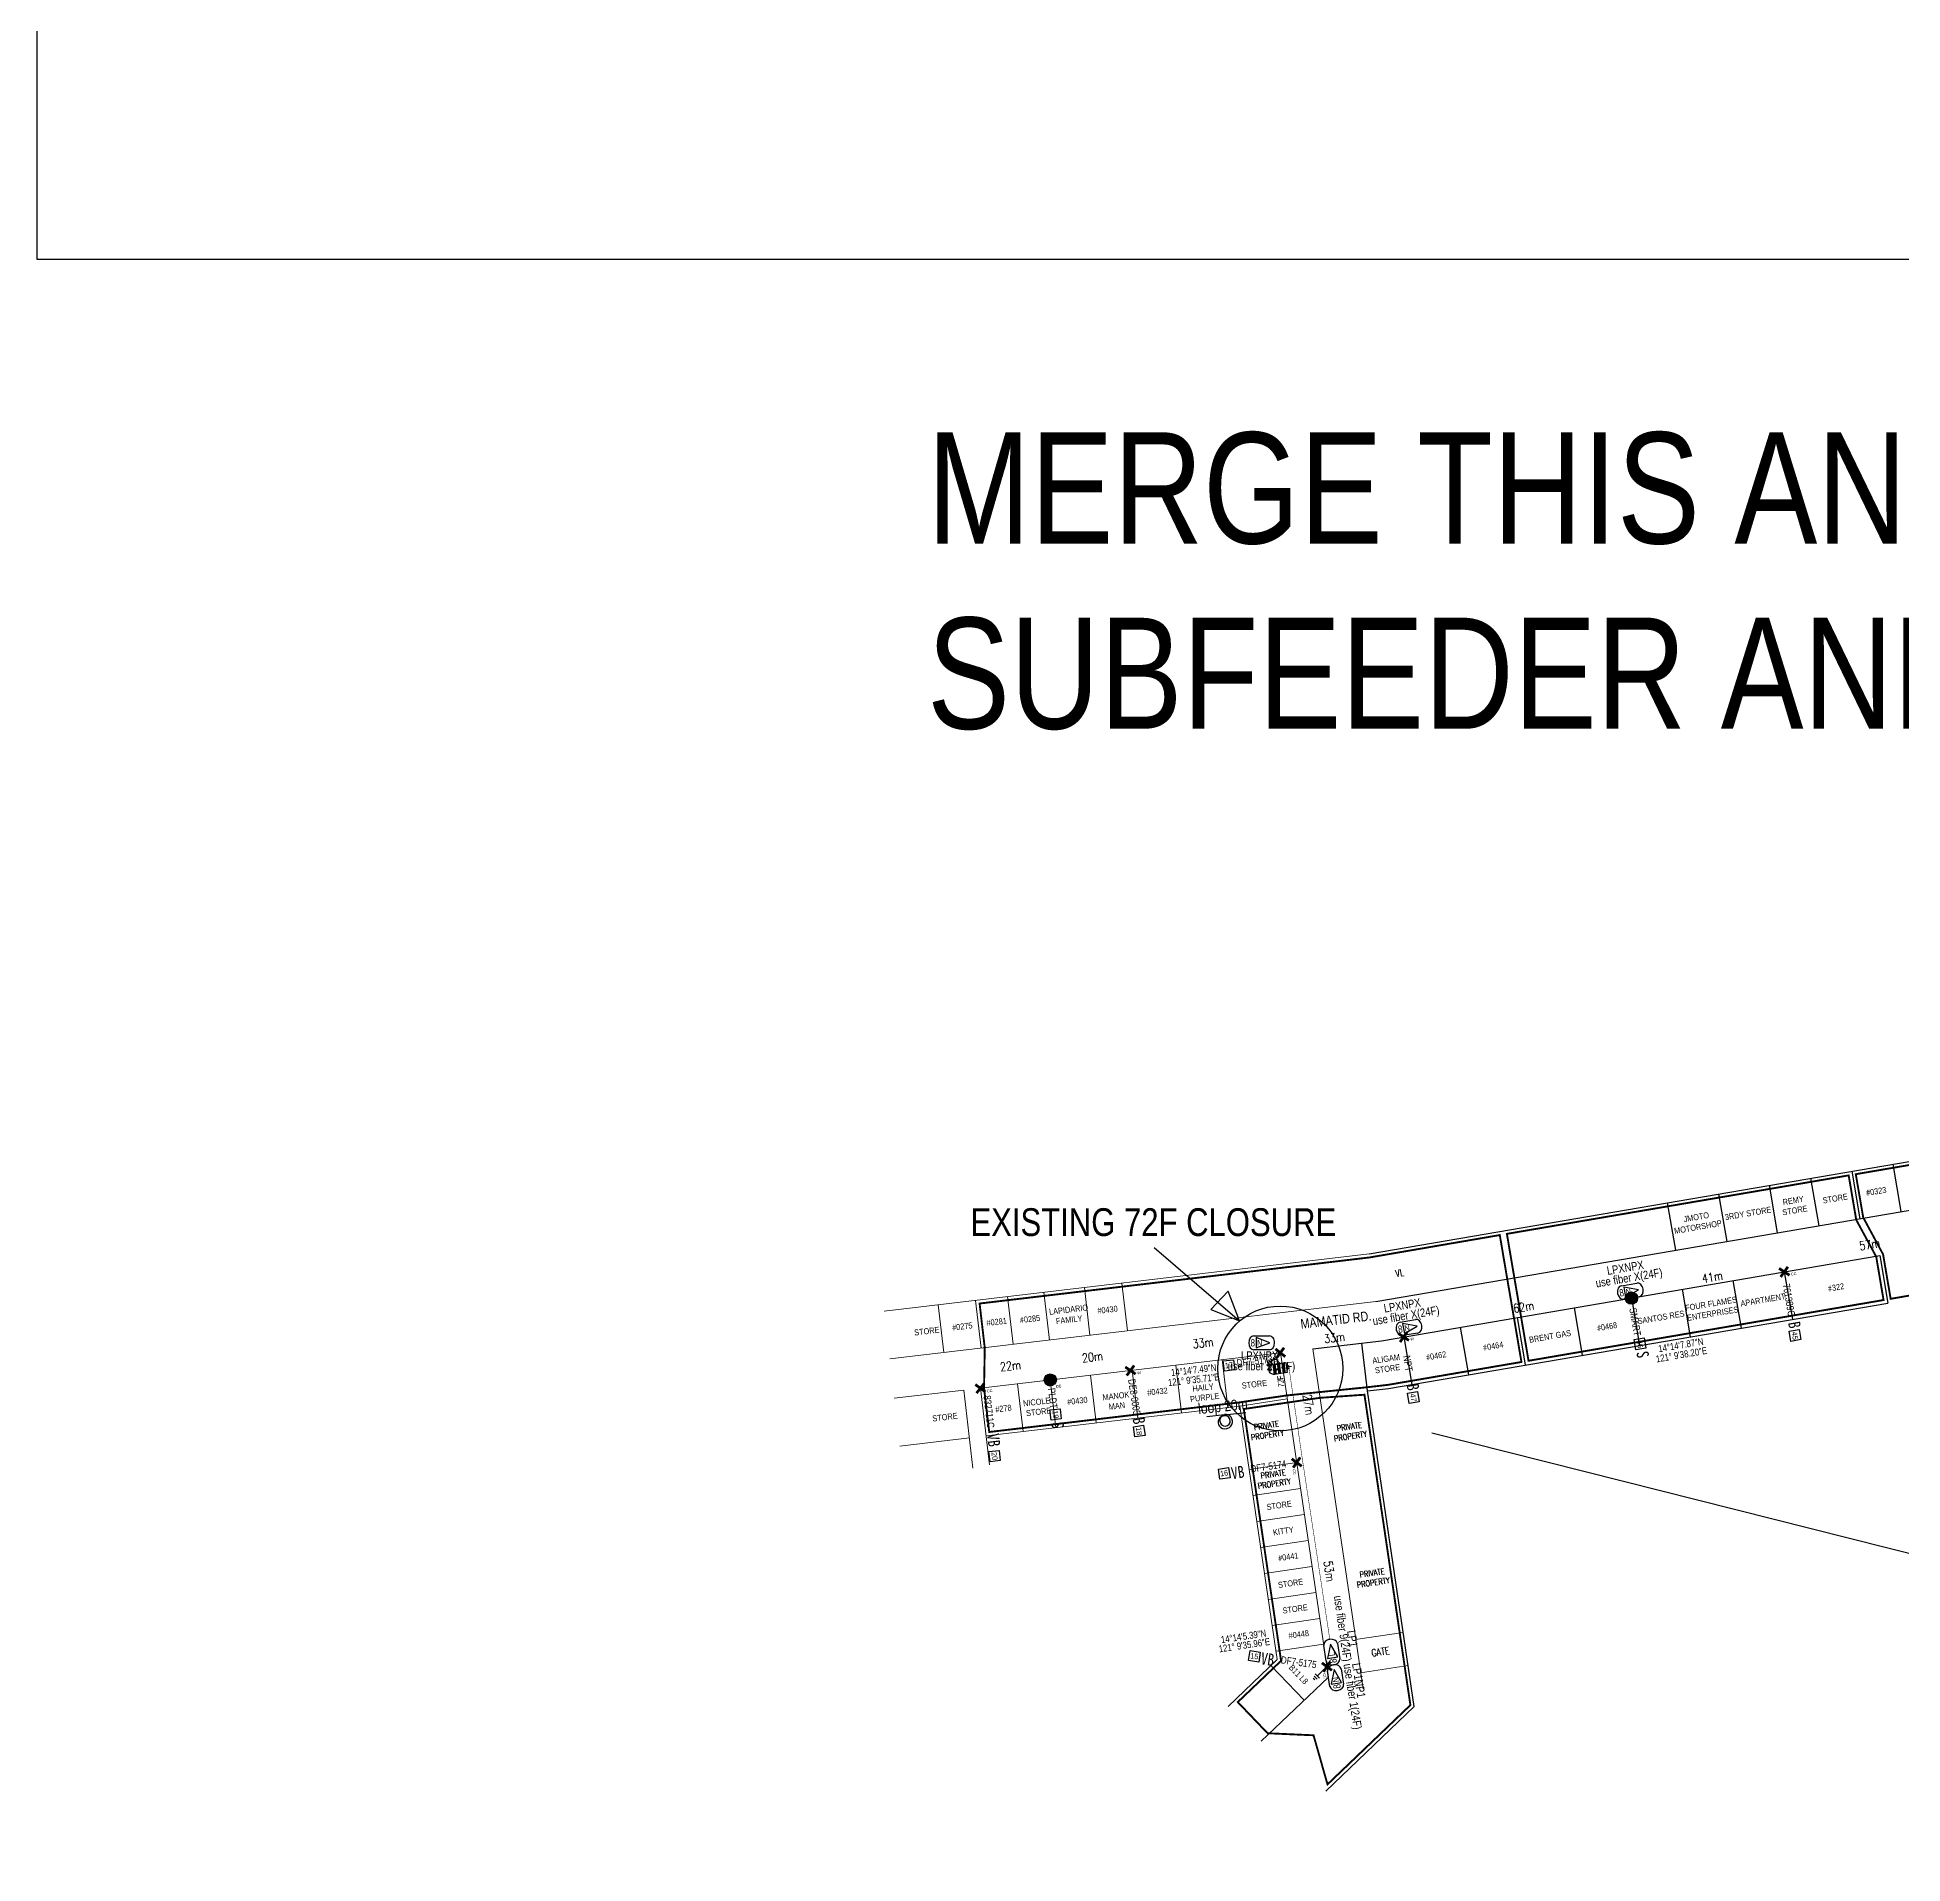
# Model space of a CAD drawing. Extents: x -663610 to -207124, y 70878 to 297551.
# Drawn here: x -214505 to -212955, y 80054 to 81573 of the extents above; entities that cross this region are included whole.
import ezdxf
from ezdxf.enums import TextEntityAlignment as Align

# ---------------------------------------------------------------- set-up
doc = ezdxf.new("R2010")
doc.units = 0
doc.header["$LTSCALE"] = 0.3
doc.linetypes.add('ACAD_ISO05W100', pattern=[33, 24, -3, 0, -3, 0, -3])
doc.linetypes.add('DASHED', pattern=[0.75, 0.5, -0.25])
doc.layers.get('0').update_dxf_attribs({"linetype": 'CONTINUOUS'})
for name, color, linetype in [('BASEMAP', 7, 'CONTINUOUS'), ('COORDINATES', 3, 'CONTINUOUS'), ('Digitel pole', 7, 'CONTINUOUS'), ('Distance Data', 7, 'CONTINUOUS'), ('Dome-Type Closure', 7, 'CONTINUOUS'), ('Electric Pole ID', 7, 'CONTINUOUS'), ('Electrical Pole (Circular Conc.)', 7, 'CONTINUOUS'), ('Electrical Pole (Wood)', 7, 'CONTINUOUS'), ('FOC Distribution Diagram (Proposed)', 1, 'CONTINUOUS'), ('Grounding System', 7, 'CONTINUOUS'), ('House Number', 6, 'CONTINUOUS'), ('Lengend', 7, 'CONTINUOUS'), ('Loop', 7, 'CONTINUOUS'), ('NAP Boundary', 1, 'CONTINUOUS'), ('PLDT or SMART Pole ID', 7, 'CONTINUOUS'), ('PLDT Pole (Cirular Conc.)', 7, 'CONTINUOUS'), ('Proposed LCP', 1, 'CONTINUOUS'), ('Proposed LCP ID', 7, 'CONTINUOUS'), ('Proposed NAP', 7, 'CONTINUOUS'), ('Proposed NAP ID', 1, 'CONTINUOUS'), ('Road Name', 7, 'CONTINUOUS'), ('Survey sequence', 7, 'CONTINUOUS'), ('Vacant', 1, 'CONTINUOUS')]:
    doc.layers.add(name, color=color, linetype=linetype)
doc.layers.add('Pole size-Big', color=251, linetype='CONTINUOUS', lineweight=0)
doc.layers.add('Pole size-Small', color=251, linetype='CONTINUOUS', lineweight=0)
doc.styles.add('Mark', font='arial.ttf', dxfattribs={"width": 0.8, "height": 2.5})
doc.styles.add('ROMANS', font='ROMANS.SHX', dxfattribs={"width": 0.8, "height": 2})
doc.styles.get("Standard").update_dxf_attribs({"font": '', "width": 0.8})
doc.styles.get('Standard').set_extended_font_data('FangSong_GB2312')

# ---------------------------------------------------------------- blocks, each defined once
blk = doc.blocks.new('Electrical Pole (Circular Conc.)')
at = {"const_width": 1.18}
for points in [[(-322437.53, 145744.35), (-322433.55, 145740.66)], [(-322437.46, 145740.59), (-322433.62, 145744.42)]]:
    blk.add_lwpolyline(points, dxfattribs=at)
at = {"color": 1, "lineweight": 0, "ltscale": 2, "insert": (-322432.88, 145741.54), "char_height": 1.2, "width": 1.894, "attachment_point": 1}
blk.add_mtext('{\\fArial|b0|i0|c0|p34;\\C7;CC}', dxfattribs=at)
blk = doc.blocks.new('Electrical Pole (Wood)')
at = {"const_width": 1.18}
for points in [[(-322437.53, 145736.03), (-322433.55, 145732.33)], [(-322437.46, 145732.26), (-322433.62, 145736.1)]]:
    blk.add_lwpolyline(points, dxfattribs=at)
at = {"color": 1, "lineweight": 0, "ltscale": 2, "insert": (-322432.84, 145733.29), "char_height": 1.2, "width": 1.2714, "attachment_point": 1}
blk.add_mtext('{\\fArial|b0|i0|c0|p34;\\C7;W}', dxfattribs=at)
blk = doc.blocks.new('PLDT Pole (Cirular Conc.)')
at = {"ltscale": 0.3}
blk.add_hatch(color=256, dxfattribs=at).paths.add_polyline_path([(-322433.12, 145724.21, 1), (-322438.38, 145724.21, 1)])
at = {"color": 7, "linetype": 'Continuous'}
blk.add_circle((-322435.75, 145724.21), 2.63, dxfattribs=at)
at = {"insert": (-322432.51, 145721.06), "char_height": 1.2, "width": 3.7535, "attachment_point": 5}
blk.add_mtext('{\\fArial|b1|i0|c0|p34;\\C7;CC}', dxfattribs=at)
blk = doc.blocks.new('PROPOSED NAP')
at = {"color": 7, "linetype": 'Continuous'}
for p, q in [((74519.12, 11201.41), (74524.62, 11201.41)), ((74524.62, 11196.53), (74519.12, 11196.53))]:
    blk.add_line(p, q, dxfattribs=at)
blk.add_lwpolyline([(74524.77, 11198.97), (74519.88, 11200.8), (74519.88, 11197.14)], close=True, dxfattribs=at)
for centre, start_param, end_param in [((74519.12, 11198.97), 3.141593, 4.712389), ((74519.12, 11198.97), 4.712389, 6.283185), ((74524.62, 11198.97), 1.570796, 3.141593), ((74524.62, 11198.97), 0, 1.570796)]:
    blk.add_ellipse(centre, major_axis=(0, -2.44), ratio=0.75, start_param=start_param, end_param=end_param, dxfattribs=at)
at = {"color": 7, "style": 'Mark', "width": 0.8}
for s, height, p in [('8', 2.55, (74518.73, 11197.68)), ('N', 2.12, (74521.16, 11197.9))]:
    blk.add_text(s, height=height, dxfattribs=at).set_placement(p, align=Align.CENTER)
blk = doc.blocks.new('PROPOSED LCP')
at = {"color": 7, "linetype": 'Continuous'}
for p, q in [((74518.8, 11219.85), (74525.27, 11219.85)), ((74525.27, 11214.1), (74518.8, 11214.1))]:
    blk.add_line(p, q, dxfattribs=at)
blk.add_lwpolyline([(74525.45, 11216.98), (74519.7, 11219.14), (74519.7, 11214.82)], close=True, dxfattribs=at)
for centre, major_axis, start_param, end_param in [((74518.8, 11216.98), (0, -2.87), 3.141593, 4.712389), ((74518.8, 11216.98), (0, -2.88), 4.712389, 6.283185), ((74525.27, 11216.98), (0, -2.87), 1.570796, 3.141593), ((74525.27, 11216.98), (0, -2.88), 0, 1.570796)]:
    blk.add_ellipse(centre, major_axis=major_axis, ratio=0.75, start_param=start_param, end_param=end_param, dxfattribs=at)
at = {"color": 7, "style": 'Mark', "width": 0.8}
for s, height, p in [('8', 3, (74518.35, 11215.46)), ('L', 2.5, (74521.2, 11215.84))]:
    blk.add_text(s, height=height, dxfattribs=at).set_placement(p, align=Align.CENTER)
blk = doc.blocks.new('GROUNDING')
at = {"color": 1}
for p, q in [((-8.52, -0.47), (-8.52, 0.47)), ((-7.42, -0.99), (-7.42, 0.98)), ((-6.32, -1.5), (-6.32, 1.5)), ((-6.32, 0), (0, 0))]:
    blk.add_line(p, q, dxfattribs=at)
blk = doc.blocks.new('LOOP')
for p, q in [((-3.5, 1.41), (0, 1.41)), ((0, 1.29), (4.22, 1.29))]:
    blk.add_line(p, q)
for centre, radius, start, end in [((-0.12, -0.13), 1.28, 84.6247, 275.3753), ((0.02, 0.2), 1.09, 91.2841, 267.6599), ((-0.03, 0.13), 1.02, 270.5017, 88.3653), ((0, 0), 1.41, 269.992, 90.008)]:
    blk.add_arc(centre, radius, start, end)
blk = doc.blocks.new('Dome-Type Closure')
at = {"ltscale": 0.3}
h = blk.add_hatch(color=256, dxfattribs=at)
h.paths.add_polyline_path([(66140.524, 7972.167), (66140.508, 7972.167), (66140.508, 7972.112), (66140.524, 7972.112)])
h.paths.add_polyline_path([(66140.578, 7972.167), (66140.563, 7972.167), (66140.563, 7972.112), (66140.578, 7972.112)])
at = {"color": 7, "linetype": 'Continuous'}
for p, q in [((66140.413, 7972.374), (66140.663, 7972.374)), ((66140.413, 7972.342), (66140.663, 7972.342)), ((66140.413, 7972.327), (66140.663, 7972.327)), ((66140.414, 7972.483), (66140.664, 7972.483)), ((66140.414, 7972.452), (66140.664, 7972.452)), ((66140.414, 7972.436), (66140.664, 7972.436)), ((66140.415, 7972.358), (66140.665, 7972.358)), ((66140.416, 7972.467), (66140.666, 7972.467)), ((66140.414, 7972.264), (66140.664, 7972.264)), ((66140.414, 7972.233), (66140.664, 7972.233)), ((66140.414, 7972.217), (66140.664, 7972.217)), ((66140.416, 7972.249), (66140.666, 7972.249))]:
    blk.add_line(p, q, dxfattribs=at)
blk.add_lwpolyline([(66140.664, 7972.483), (66140.664, 7972.17), (66140.414, 7972.17), (66140.414, 7972.483, -0.414214), (66140.539, 7972.608, -0.414214)], format="xyb", close=True, dxfattribs=at)
for points in [[(66140.508, 7972.112), (66140.524, 7972.112), (66140.524, 7972.167), (66140.508, 7972.167)], [(66140.563, 7972.112), (66140.578, 7972.112), (66140.578, 7972.167), (66140.563, 7972.167)]]:
    blk.add_lwpolyline(points, close=True, dxfattribs=at)
blk = doc.blocks.new('pldt2')
at = {"layer": 'Lengend'}
h = blk.add_hatch(color=256, dxfattribs=at)
h.dxf.hatch_style = 1
edge = h.paths.add_edge_path()
edge.add_arc((64551.64, 10585.08), 1.85, 0, 360)
blk.add_circle((64551.64, 10585.08), 1.85, dxfattribs=at)

msp = doc.modelspace()

# ---------------------------------------------------------------- linework, layer by layer
at = {"layer": 'BASEMAP', "color": 251, "ltscale": 2}
msp.add_line((-213445.2, 80482.4), (-213387.9, 80489.1), dxfattribs=at)
at = {"layer": 'BASEMAP', "color": 251, "lineweight": 0, "ltscale": 2}
msp.add_line((-213403.4, 80199.8), (-213445.2, 80482.4), dxfattribs=at)
at = {"layer": 'BASEMAP', "color": 4, "linetype": 'Continuous', "ltscale": 2}
msp.add_lwpolyline([(-214505.4, 83945.9), (-208336.1, 83945.9), (-208336.1, 81388), (-214505.4, 81388)], close=True, dxfattribs=at)
at = {"layer": 'BASEMAP', "color": 1, "linetype": 'Continuous', "ltscale": 2}
msp.add_lwpolyline([(-213346.1, 80412.5), (-211925.7, 80054.5), (-211355.3, 80864.6)], dxfattribs=at)
at = {"layer": 'BASEMAP', "color": 251, "ltscale": 2}
for points in [[(-213398.3, 80561.4), (-212938, 80640.2), (-212686.5, 80645.8), (-212671.4, 80651.2)], [(-212997.2, 80630), (-212990.5, 80590.6)], [(-212963.1, 80635.9), (-212956.4, 80596.5)], [(-213058.8, 80578.9), (-213065.5, 80618.4)], [(-213031.4, 80624.2), (-213024.6, 80584.8)], [(-213392.6, 80521.8), (-212934.1, 80600.3), (-212679.1, 80606), (-212657.9, 80613.6)], [(-213143.5, 80564.4), (-213150.2, 80603.9)], [(-213107.9, 80611.1), (-213101.1, 80571.7)], [(-213387.9, 80489.1), (-212973.9, 80560)], [(-212973.9, 80560), (-212967.2, 80520.5)], [(-213088.8, 80499.7), (-213095.6, 80539.2)], [(-213053.2, 80546.4), (-213046.5, 80507)], [(-213180.3, 80524.7), (-213173.5, 80485.2)], [(-213131.2, 80492.5), (-213137.9, 80531.9)], [(-213434.4, 80114.8), (-213360.8, 80185.2), (-213399.6, 80447.5), (-213382.2, 80449.5), (-212967.2, 80520.5)], [(-213268.2, 80469), (-213274.9, 80508.5)], [(-213220.9, 80477.1), (-213227.6, 80516.6)], [(-213369.6, 80492.3), (-213362.9, 80452.8)], [(-213315.5, 80460.9), (-213322.3, 80500.4)], [(-213399.6, 80447.5), (-213404.3, 80487.2)]]:
    msp.add_lwpolyline(points, dxfattribs=at)
at = {"layer": 'BASEMAP', "color": 251, "lineweight": 0, "ltscale": 2}
for points in [[(-213398.3, 80561.4), (-213801.5, 80513.8)], [(-213603.9, 80537.1), (-213599.2, 80497.4)], [(-213392.6, 80521.8), (-213796.8, 80474)], [(-213725.5, 80522.7), (-213720.8, 80483)], [(-213699, 80525.9), (-213694.3, 80486.2)], [(-213668.8, 80529.4), (-213664.1, 80489.7)], [(-213635, 80533.4), (-213630.4, 80493.7)], [(-213756.5, 80519.1), (-213751.8, 80479.4)], [(-213488, 80156.2), (-213432.1, 80209.6), (-213472.1, 80479.2), (-213721.4, 80449.7)], [(-213629.9, 80460.5), (-213625.2, 80420.8)], [(-213595.4, 80464.6), (-213590.7, 80424.9)], [(-213559, 80468.9), (-213554.3, 80429.2)], [(-213520.4, 80473.5), (-213515.7, 80433.8)], [(-213735.3, 80448.1), (-213793, 80441.3)], [(-213735.3, 80448.1), (-213727.7, 80383.2)], [(-213721.4, 80449.7), (-213713.9, 80386.1)], [(-213690.6, 80453.4), (-213685.9, 80413.6)], [(-213663.4, 80456.6), (-213658.7, 80416.9)], [(-213515.6, 80185.1), (-213474.7, 80224.2), (-213505.9, 80434.9), (-213716.7, 80410)], [(-213505.9, 80434.9), (-213466.4, 80440.8)], [(-213730.6, 80408.4), (-213788.3, 80401.5)], [(-213458.5, 80387.9), (-213498.1, 80382.1)], [(-213455.3, 80366.4), (-213494.9, 80360.5)], [(-213452.2, 80344.8), (-213491.7, 80338.9)], [(-213449, 80323.2), (-213488.5, 80317.3)], [(-213445.8, 80301.6), (-213485.3, 80295.7)], [(-213442.6, 80280), (-213482.1, 80274.2)], [(-213439.4, 80258.4), (-213478.9, 80252.6)], [(-213409.5, 80240.8), (-213369.9, 80246.7)], [(-213436.2, 80236.9), (-213475.7, 80231)], [(-213452.3, 80190.3), (-213480, 80219.2)], [(-213405.4, 80213.2), (-213365.8, 80219.1)]]:
    msp.add_lwpolyline(points, dxfattribs=at)
at = {"layer": 'BASEMAP', "color": 2, "ltscale": 2}
msp.add_lwpolyline([(-213576.9, 80566.8), (-213506, 80505.6), (-213515.4, 80530.5), (-213530, 80515), (-213506, 80505.6)], dxfattribs=at)
msp.add_circle((-213472.2, 80466.1), 51.9, dxfattribs=at)
at = {"layer": 'FOC Distribution Diagram (Proposed)', "linetype": 'DASHED', "ltscale": 50, "const_width": 0.4}
msp.add_lwpolyline([(-213464.9, 80466.3), (-213453.6, 80389.3), (-213431, 80241)], dxfattribs=at)
at = {"layer": 'NAP Boundary', "color": 5, "linetype": 'ACAD_ISO05W100', "lineweight": 0, "ltscale": 2, "const_width": 1.56}
for points in [[(-212993.8, 80627.6), (-212987.6, 80591.6), (-212971.1, 80561), (-212964.8, 80524), (-212941.1, 80528.1), (-212927.4, 80530.4), (-212791.6, 80533.4), (-212792.4, 80571.5), (-212767.3, 80605), (-212768.1, 80641), (-212937.7, 80637.2)], [(-213265.8, 80472.5), (-213272, 80509), (-213277.6, 80541.5), (-213283.8, 80578), (-212999.7, 80626.6), (-212993.4, 80589.6), (-212976.8, 80559), (-212970.7, 80523)], [(-213722.1, 80520.1), (-213717.8, 80483.2), (-213718.4, 80449.9), (-213714.1, 80413.3), (-213506.3, 80437.9), (-213466.7, 80443.7), (-213400, 80450.5), (-213382.6, 80452.5), (-213271.7, 80471.5), (-213277.9, 80508), (-213283.5, 80540.5), (-213289.7, 80577), (-213397.9, 80558.4)], [(-213482.7, 80162.9), (-213507.5, 80188.8), (-213477.3, 80217.6), (-213471.5, 80223.1), (-213502.5, 80432.4), (-213465.9, 80437.8), (-213439.3, 80441.7), (-213402.2, 80444.3), (-213364, 80186.3), (-213432.9, 80120.4), (-213444.5, 80161.2)]]:
    msp.add_lwpolyline(points, close=True, dxfattribs=at)
at = {"layer": 'Survey sequence', "color": 9, "ltscale": 2, "true_color": 0xc7c8ca}
for points in [[(-213169.7, 80491.5), (-213168.2, 80483.1), (-213176.5, 80481.7), (-213178, 80490.1)], [(-213040.9, 80498.4), (-213039.4, 80490.1), (-213047.8, 80488.6), (-213049.2, 80497)], [(-213510, 80465), (-213518.5, 80464), (-213519.5, 80472.4), (-213511, 80473.4)], [(-213358, 80446.9), (-213356.6, 80438.5), (-213364.9, 80437.1), (-213366.4, 80445.5)], [(-213655.2, 80432.6), (-213654.2, 80424.2), (-213662.6, 80423.2), (-213663.6, 80431.6)], [(-213585.9, 80418.9), (-213584.6, 80410.5), (-213593, 80409.2), (-213594.3, 80417.6)], [(-213705.9, 80398), (-213704.9, 80389.6), (-213713.3, 80388.6), (-213714.3, 80397.1)], [(-213513.9, 80375.3), (-213522.3, 80374.1), (-213523.5, 80382.4), (-213515.1, 80383.7)], [(-213490, 80222.1), (-213498.5, 80223.3), (-213497.2, 80231.6), (-213488.8, 80230.4)]]:
    msp.add_lwpolyline(points, close=True, dxfattribs=at)

# ---------------------------------------------------------------- block references
at = {"layer": 'Digitel pole', "color": 7, "xscale": 2.769470818281637, "yscale": 2.769470818281637, "zscale": 2.769470818276872, "rotation": 359.1302262035956}
msp.add_blockref('pldt2', (-392378.6, 53926.7), dxfattribs=at)
at = {"layer": 'Dome-Type Closure', "xscale": 33.91188757074997, "yscale": 33.91188757074997, "zscale": 33.91188757073721, "rotation": 97.77230716147027}
msp.add_blockref('Dome-Type Closure', (357730, -2105317), dxfattribs=at)
at = {"layer": 'Electrical Pole (Circular Conc.)', "color": 1, "lineweight": 0, "zscale": 1.919302000013738}
for p, xscale, yscale, rotation in [((444114.3, -90781), 1.919302000000065, 1.919302000016501, 9.711116644402036), ((-418634.3, -566923.9), 1.919302000000065, 1.9193020000165, 276.7397890754262), ((433681.6, -124712.5), 1.919302000000065, 1.919302000016501, 6.739789074747645), ((-399468.6, -572775.5), 1.919302000000066, 1.9193020000165, 278.427138535722), ((-398462.6, -573223.7), 1.919302000000066, 1.919302000016501, 278.5131613838696)]:
    msp.add_blockref('Electrical Pole (Circular Conc.)', p, dxfattribs=dict(at, xscale=xscale, yscale=yscale, rotation=rotation))
at = {"layer": 'Electrical Pole (Wood)', "color": 1, "lineweight": 0, "xscale": 1.919302000000065, "yscale": 1.919302000016501, "zscale": 1.919302000013738}
for p, rotation in [((443795.2, -90819.4), 9.711116644913162), ((440563.3, -101985.5), 8.737814618557692)]:
    msp.add_blockref('Electrical Pole (Wood)', p, dxfattribs=dict(at, rotation=rotation))
at = {"layer": 'Grounding System', "xscale": 1.759689816460297, "yscale": 1.75968981646467, "zscale": 1.759689816459079}
for p, rotation in [((-213472.1, 80479.2), 44.52008393738823), ((-213433.4, 80218.3), 44.40901254738294)]:
    msp.add_blockref('GROUNDING', p, dxfattribs=dict(at, rotation=rotation))
at = {"layer": 'Loop', "xscale": 4.241880406010896, "yscale": 4.241880406010896, "zscale": 4.241880406006983, "rotation": 6.27676374762381}
msp.add_blockref('LOOP', (-213517.9, 80422), dxfattribs=at)
at = {"layer": 'PLDT Pole (Cirular Conc.)', "color": 1, "lineweight": 0, "xscale": 1.919302000000065, "yscale": 1.919302000016501, "zscale": 1.919302000013738, "rotation": 6.739789074752383}
msp.add_blockref('PLDT Pole (Cirular Conc.)', (433736, -124670.7), dxfattribs=at)
at = {"layer": 'Proposed LCP', "color": 1, "xscale": 1.995395123738757, "yscale": 1.995395123677106, "zscale": 1.995395123676357, "rotation": 98.42713853831019}
msp.add_blockref('PROPOSED LCP', (-169496.4, -63584.9), dxfattribs=at)
at = {"layer": 'Proposed NAP', "color": 1, "xscale": 2.347523674960324, "yscale": 2.347523674887796, "zscale": 2.347523674886913}
for p, rotation in [((-381181.7, 25107.9), 9.71111664438952), ((-381365.6, 25077.7), 9.71111664438952), ((-160108.3, -88471.1), 98.99484009982076)]:
    msp.add_blockref('PROPOSED NAP', p, dxfattribs=dict(at, rotation=rotation))
msp.add_blockref('PROPOSED NAP', (-388429.5, 54197.6), dxfattribs=at)

# ---------------------------------------------------------------- texts
at = {"lineweight": 5, "style": 'Mark', "width": 0.8}
msp.add_text('loop 20m', height=8.99, rotation=5.9268, dxfattribs=at).set_placement((-213540, 80428.1, 27.8))
at = {"layer": 'BASEMAP', "color": 1, "ltscale": 2, "insert": (-213765.7, 81244.2), "char_height": 92.379, "width": 1506.56, "attachment_point": 1, "style": 'Mark'}
msp.add_mtext('MERGE THIS AND USE THIS SUBFEEDER AND POI', dxfattribs=at)
at = {"layer": 'BASEMAP', "color": 2, "ltscale": 2, "insert": (-213729.7, 80599.3), "char_height": 23.095, "width": 376.64, "attachment_point": 1, "style": 'Mark'}
msp.add_mtext('EXISTING 72F CLOSURE', dxfattribs=at)
at = {"layer": 'COORDINATES', "color": 3, "style": 'Mark', "width": 0.8}
for s, rotation, p in [(' 14°14\'7.87"N', 9.7111, (-213139.6, 80482.6)), ('121° 9\'38.20"E', 9.7111, (-213138.2, 80474.7)), ('121° 9\'35.71"E', 6.7398, (-213543.8, 80453.9)), (' 14°14\'7.49"N', 6.7398, (-213544.7, 80461.9)), ('121° 9\'35.96"E', 8.4271, (-213501.6, 80233.2)), (' 14°14\'5.39"N', 8.4271, (-213503.2, 80240.4))]:
    msp.add_text(s, height=5.808, rotation=rotation, dxfattribs=at).set_placement(p, align=Align.CENTER)
at = {"layer": 'Digitel pole', "style": 'Mark', "width": 0.8}
msp.add_text('SMART', height=6, rotation=279.7111, dxfattribs=at).set_placement((-213180.1, 80504.3), align=Align.CENTER)
at = {"layer": 'Distance Data', "style": 'ROMANS', "width": 0.8}
for s, rotation, p in [('57m', 9.7111, (-212982.2, 80569.2)), ('41m', 9.7111, (-213113, 80542.2)), ('62m', 9.7111, (-213269.9, 80517.3)), ('33m', 6.7398, (-213427.1, 80491.7))]:
    msp.add_text(s, height=7.26, rotation=rotation, dxfattribs=at).set_placement(p, align=Align.MIDDLE_CENTER)
at = {"layer": 'Distance Data', "lineweight": 0, "ltscale": 2, "char_height": 7.26, "width": 6.113, "attachment_point": 2, "style": 'ROMANS'}
for s, insert, rotation in [('33m', (-213536.8, 80491), 6.7398), ('20m', (-213628.7, 80479.3), 6.7398), ('22m', (-213696.9, 80471.9), 6.7398), ('27m', (-213445, 80436.6), 278.4271), ('53m', (-213427.7, 80298.1), 278.4271)]:
    msp.add_mtext(s, dxfattribs=dict(at, insert=insert, rotation=rotation))
at = {"layer": 'Dome-Type Closure', "insert": (-213471.9, 80455.1), "char_height": 5.02, "width": 15.402, "attachment_point": 5, "rotation": 98.4271}
msp.add_mtext('{\\fTxt|b0|i1|c0|p2;\\C7;72\\fArial|b1|i0|c134|p34;\\H0.9563x;F}', dxfattribs=at)
at = {"layer": 'Electric Pole ID', "style": 'Mark', "width": 0.8}
for s, p in [('761389C', (-213052.3, 80522.5)), ('NPT', (-213369, 80469.8))]:
    msp.add_text(s, height=6, rotation=279.7111, dxfattribs=at).set_placement(p, align=Align.CENTER)
at = {"layer": 'Electric Pole ID', "lineweight": 0, "ltscale": 2, "char_height": 6, "width": 33.709, "attachment_point": 2, "style": 'Mark'}
for s, insert, rotation in [('DF7-5173', (-213493.9, 80475.3), 6.7398), ('832711C', (-213711.3, 80430.5), 276.7398), ('DE8-0005', (-213590.5, 80442.9), 278.7378), ('DF7-5174', (-213482.5, 80387.7), 8.4271), ('DF7-5175', (-213456.4, 80224.9), 351.7532)]:
    msp.add_mtext(s, dxfattribs=dict(at, insert=insert, rotation=rotation))
at = {"layer": 'House Number', "color": 6, "char_height": 5, "width": 49.861, "style": 'Mark'}
for s, insert, attachment_point, rotation in [('#0323', (-212976.8, 80613.3), 5, 9.7111), ('3RDY STORE', (-213083.3, 80595), 5, 9.7111), ('REMY\\PSTORE', (-213045.1, 80601.6), 5, 9.7111), ('STORE', (-213010.9, 80607.4), 5, 9.7111), ('JMOTO MOTORSHOP', (-213125.7, 80587.8), 5, 9.7111), ('#322', (-213010.2, 80533.5), 5, 9.7111), ('FOUR FLAMES ENTERPRISES', (-213113.4, 80515.8), 5, 9.7111), ('APARTMENT', (-213071, 80523.1), 5, 9.7111), ('\\pi17.70273;#0281', (-213734.2, 80504.3), 1, 6.7398), ('\\pi17.30164;#0285', (-213706.1, 80506.7), 1, 6.7398), ('\\pi10.35484;LAPIDARIO\\P\\pi15.09018;FAMILY', (-213674.9, 80514.4), 1, 6.7398), ('\\pi17.32347;#0430', (-213641.7, 80514.4), 1, 6.7398), ('SANTOS RES', (-213155.7, 80508.6), 5, 9.7111), ('STORE', (-213766, 80497.1), 5, 6.7398), ('#0275', (-213736.5, 80501), 5, 6.7398), ('BRENT GAS', (-213247.9, 80492.8), 5, 9.7111), ('#0468', (-213200.6, 80500.9), 5, 9.7111), ('ALIGAM\\PSTORE', (-213383.6, 80470), 5, 8.0735), ('#0462', (-213342.6, 80476.6), 5, 9.7111), ('#0464', (-213295.2, 80484.7), 5, 9.7111), ('\\pi14.89782;MANOK \\P\\pi19.15839;MAN', (-213635, 80442.7), 1, 6.7398), ('\\pi17.33711;#0432', (-213600.2, 80446.4), 1, 6.7398), ('\\pi17.10109;HAILY \\P\\pi14.1161;PURPLE', (-213562.4, 80449.7), 1, 6.7398), ('\\pi15.58131;STORE', (-213519.9, 80452.4), 1, 6.7398), ('\\pi15.58131;STORE', (-213777.1, 80425.1), 1, 6.7398), ('\\pi18.86644;#278', (-213728.1, 80432.3), 1, 6.7398), ('\\pi14.891;NICOLE\\P\\pi14.67954; STORE', (-213701, 80437.7), 1, 6.7398), ('\\pi17.32347;#0430', (-213666.8, 80438.7), 1, 6.7398), ('\\pi15.58131;STORE', (-213499.3, 80351), 1, 8.4271), ('\\pi17.24025;KITTY', (-213495.6, 80329.7), 1, 8.4271), ('\\pi17.70273;#0441', (-213491.8, 80308.2), 1, 8.4271), ('\\pi15.58131;STORE', (-213489.8, 80286.2), 1, 8.4271), ('\\pi15.58131;STORE', (-213486, 80264.9), 1, 8.4271), ('\\pi17.31255;#0448', (-213482.7, 80243.8), 1, 8.4271)]:
    msp.add_mtext(s, dxfattribs=dict(at, insert=insert, attachment_point=attachment_point, rotation=rotation))
at = {"layer": 'House Number', "color": 6, "lineweight": 0, "ltscale": 2, "insert": (-213457, 80211.8), "char_height": 5, "width": 25.613, "attachment_point": 5, "rotation": 313.744, "style": 'Mark'}
msp.add_mtext('B11 L8', dxfattribs=at)
at = {"layer": 'PLDT or SMART Pole ID', "lineweight": 0, "ltscale": 2, "insert": (-213658.3, 80441.7), "char_height": 6, "width": 17.226, "attachment_point": 2, "rotation": 276.7398, "style": 'Mark'}
msp.add_mtext('\\W0.8000;PLDT', dxfattribs=at)
at = {"layer": 'Pole size-Big', "color": 2, "lineweight": 0, "width": 0.8}
for s, rotation, p in [('B', 279.7111, (-213050.1, 80504.2)), ('VB', 6.7398, (-213483, 80463.4)), ('B', 279.7111, (-213367.2, 80452.5)), ('VB', 276.7398, (-213716, 80411.4)), ('B', 278.7378, (-213595, 80424.6)), ('VB', 8.4271, (-213512.2, 80374)), ('VB', 351.7532, (-213488.8, 80220.3))]:
    msp.add_text(s, height=10, rotation=rotation, dxfattribs=at).set_placement(p)
at = {"layer": 'Pole size-Small', "color": 2, "lineweight": 0, "width": 0.8}
for rotation, p in [(279.7111, (-213176.2, 80479.6)), (276.7398, (-213662.4, 80421.1))]:
    msp.add_text('S', height=10, rotation=rotation, dxfattribs=at).set_placement(p)
at = {"layer": 'Proposed LCP ID', "color": 1, "style": 'Mark', "width": 0.8}
for s, p in [('use fiber 9(24F)', (-213423.7, 80249.5)), ('LP1', (-213415.6, 80241))]:
    msp.add_text(s, height=7, rotation=278.4271, dxfattribs=at).set_placement(p, align=Align.CENTER)
at = {"layer": 'Proposed NAP ID', "style": 'Mark', "width": 0.8}
for s, rotation, p in [('LPXNPX', 9.7111, (-213184.8, 80546.4)), ('use fiber X(24F)', 9.7111, (-213181.7, 80538.1)), ('LPXNPX', 9.7111, (-213370.2, 80515.1)), ('use fiber X(24F)', 9.7111, (-213367.1, 80506.7)), ('use fiber 1(24F)', 278.9948, (-213415.4, 80192.9)), ('LP1NP1', 278.9948, (-213410.3, 80206.3))]:
    msp.add_text(s, height=7, rotation=rotation, dxfattribs=at).set_placement(p, align=Align.CENTER)
for s, p in [('LPXNPX', (-213489.4, 80473.4)), ('use fiber X(24F)', (-213487.8, 80464.6))]:
    msp.add_text(s, height=7, dxfattribs=at).set_placement(p, align=Align.CENTER)
at = {"layer": 'Road Name', "color": 7, "lineweight": 0, "style": 'Mark', "width": 0.8}
e = msp.add_text('MAMATID RD.', height=8, rotation=6.7398, dxfattribs=at)
e.set_placement((-213425.5, 80502.6), align=Align.CENTER)
e.dxf.unprotected_set("ltscale", 0)
at = {"layer": 'Survey sequence', "color": 9, "true_color": 0xc7c8ca, "style": 'Mark', "width": 0.8}
for s, p in [('45', (-213046.6, 80493)), ('46', (-213175.4, 80486.1)), ('47', (-213363.8, 80441.5))]:
    msp.add_text(s, height=4.52, rotation=279.7111, dxfattribs=at).set_placement(p, align=Align.CENTER)
at = {"layer": 'Survey sequence', "color": 9, "lineweight": 0, "ltscale": 2, "true_color": 0xc7c8ca, "char_height": 4.52, "width": 5.646, "attachment_point": 2, "style": 'Mark'}
for s, insert, rotation in [('17', (-213515.1, 80471), 6.7398), ('19', (-213656.7, 80428.1), 276.7398), ('18', (-213587.3, 80414.3), 278.7378), ('20', (-213707.4, 80393.5), 276.7398), ('16', (-213519.2, 80381.3), 8.4271), ('15', (-213493.4, 80229.2), 351.7532)]:
    msp.add_mtext(s, dxfattribs=dict(at, insert=insert, rotation=rotation))
at = {"layer": 'Vacant', "color": 251, "style": 'ROMANS'}
for s, insert, char_height, width, attachment_point, rotation in [('VL', (-213372.9, 80545.5), 6, 12.603, 5, 9.7111), ('\\pi6.00421;PRIVATE\\P\\pi2.4385;PROPERTY', (-213500.4, 80418.7), 4.8, 33.037, 1, 8.4271), ('\\pi6.00421;PRIVATE\\P\\pi2.4385;PROPERTY', (-213431.4, 80417.7), 4.8, 33.037, 1, 8.4271), ('\\pi6.00421;PRIVATE\\P\\pi2.4385;PROPERTY', (-213494.7, 80378.3), 4.8, 33.037, 1, 8.4271), ('\\pi6.00421;PRIVATE\\P\\pi2.4385;PROPERTY', (-213412.5, 80296.1), 4.8, 33.037, 1, 8.4271), ('\\pi8.24036;GATE', (-213405, 80231.3), 6, 32.252, 1, 8.4271)]:
    msp.add_mtext(s, dxfattribs=dict(at, insert=insert, char_height=char_height, width=width, attachment_point=attachment_point, rotation=rotation))

doc.saveas('drawing.dxf')
